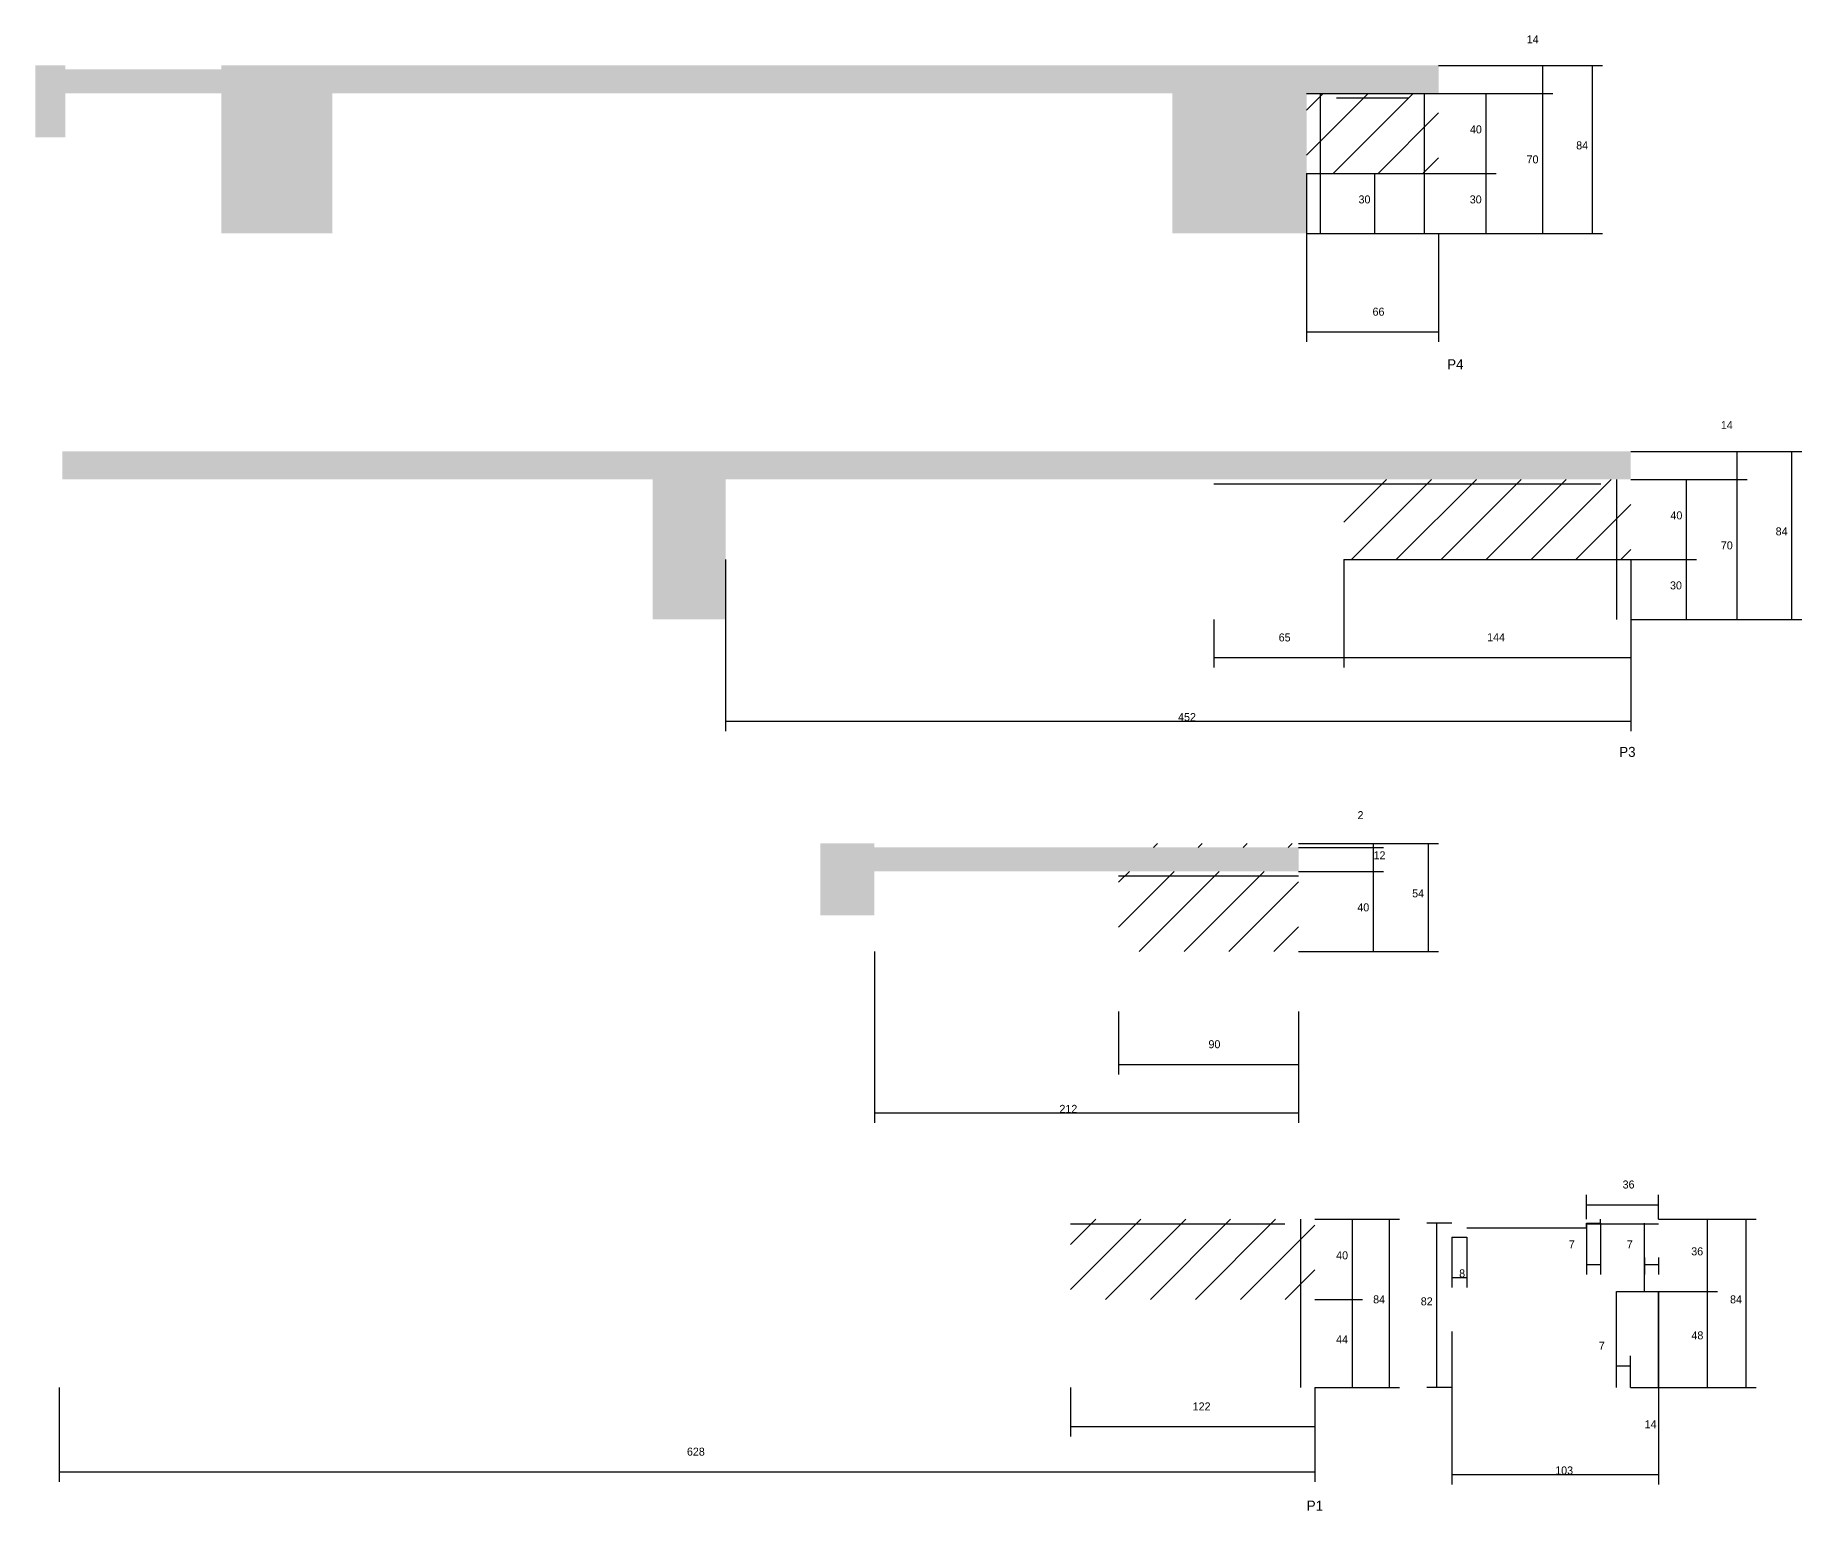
# Model space of a CAD drawing. Header units: metres. Extents: x 132652 to 134957, y 32610 to 34025.
# Drawn here: x 132652 to 133534, y 33288 to 34025 of the extents above; entities that cross this region are included whole.
import ezdxf

# ---------------------------------------------------------------- set-up
doc = ezdxf.new("R2010")
doc.units = ezdxf.units.M
for name, color, linetype in [('COTA', 241, 'Continuous'), ('Hachura', 253, 'Continuous'), ('NOMENCLATURA', 7, 'Continuous'), ('Painéis', 200, 'Continuous'), ('SARR_2.2x7', 40, 'Continuous')]:
    doc.layers.add(name, color=color, linetype=linetype)

msp = doc.modelspace()

# ---------------------------------------------------------------- hatches: boundary and pattern name
at = {"layer": 'COTA'}
h = msp.add_hatch(dxfattribs=at)
h.set_pattern_fill('AR-CONC', scale=0.03)
h.paths.add_polyline_path([(132744.6, 33926.2), (132800, 33926.2), (132800, 33996.2), (133220, 33996.2), (133220, 33926.2), (133287, 33926.2), (133287, 33996.2), (133353, 33996.2), (133353, 34010.2), (132744.6, 34010.2), (132744.6, 34008.2), (132666.6, 34008.2), (132666.6, 34010.2), (132651.6, 34010.2), (132651.6, 33974.2), (132666.6, 33974.2), (132666.6, 33996.2), (132744.6, 33996.2)])
h = msp.add_hatch(dxfattribs=at)
h.set_pattern_fill('AR-CONC', scale=0.03)
h.paths.add_polyline_path([(132996.6, 33803.3), (133449.1, 33803.3), (133449.1, 33817.3), (132665.1, 33817.3), (132665.1, 33803.3), (132960.1, 33803.3), (132960.1, 33733.3), (132996.6, 33733.3)])
h = msp.add_hatch(dxfattribs=at)
h.set_pattern_fill('AR-CONC', scale=0.03)
h.paths.add_polyline_path([(133071, 33607.4), (133283, 33607.4), (133283, 33619.4), (133071, 33619.4), (133071, 33621.4), (133044, 33621.4), (133044, 33585.4), (133071, 33585.4)])
at = {"layer": 'Hachura'}
h = msp.add_hatch(dxfattribs=at)
h.set_pattern_fill('ANSI31', scale=5)
h.paths.add_polyline_path([(133287, 33996.2), (133287, 33956.2), (133353, 33956.2), (133353, 33996.2)])
h = msp.add_hatch(dxfattribs=at)
h.set_pattern_fill('ANSI31', scale=5)
h.paths.add_polyline_path([(133305.6, 33803.3), (133305.6, 33763.3), (133449.1, 33763.3), (133449.1, 33803.3)])
h = msp.add_hatch(dxfattribs=at)
h.set_pattern_fill('ANSI31', scale=5)
h.paths.add_polyline_path([(133193, 33621.4), (133193, 33619.4), (133283, 33619.4), (133283, 33621.4)])
h = msp.add_hatch(dxfattribs=at)
h.set_pattern_fill('ANSI31', scale=5)
h.paths.add_polyline_path([(133283, 33567.4), (133283, 33607.4), (133193, 33607.4), (133193, 33567.4)])
h = msp.add_hatch(dxfattribs=at)
h.set_pattern_fill('ANSI31', scale=5)
h.paths.add_polyline_path([(133169.1, 33433.5), (133169.1, 33393.5), (133291.1, 33393.5), (133291.1, 33433.5)])

# ---------------------------------------------------------------- linework, layer by layer
at = {"layer": 'COTA'}
for p, q in [((133353, 34010.2), (133410.1, 34010.2)), ((133353, 34010.2), (133434.9, 34010.2)), ((133405.1, 33996.2), (133405.1, 34010.2)), ((133429.9, 33926.2), (133429.9, 34010.2)), ((133353, 33996.2), (133410.1, 33996.2)), ((133353, 33996.2), (133410.1, 33996.2)), ((133353, 33996.2), (133381.8, 33996.2)), ((133376.8, 33956.2), (133376.8, 33996.2)), ((133405.1, 33926.2), (133405.1, 33996.2)), ((133287, 33956.2), (133287, 33872)), ((133305.5, 33956.2), (133326.2, 33956.2)), ((133321.2, 33926.2), (133321.2, 33956.2)), ((133353, 33956.2), (133381.8, 33956.2)), ((133353, 33956.2), (133381.8, 33956.2)), ((133376.8, 33926.2), (133376.8, 33956.2)), ((133305.5, 33926.2), (133326.2, 33926.2)), ((133353, 33926.2), (133353, 33872)), ((133353, 33926.2), (133410.1, 33926.2)), ((133353, 33926.2), (133434.9, 33926.2)), ((133353, 33926.2), (133381.8, 33926.2)), ((133287, 33877), (133353, 33877)), ((133449.1, 33817.3), (133507.2, 33817.3)), ((133449.1, 33817.3), (133534.5, 33817.3)), ((133502.2, 33803.3), (133502.2, 33817.3)), ((133529.5, 33733.3), (133529.5, 33817.3)), ((133449.1, 33803.3), (133507.2, 33803.3)), ((133449.1, 33803.3), (133507.2, 33803.3)), ((133449.1, 33803.3), (133482, 33803.3)), ((133477, 33763.3), (133477, 33803.3)), ((133502.2, 33733.3), (133502.2, 33803.3)), ((132996.6, 33763.3), (132996.6, 33677.5)), ((133305.6, 33763.3), (133305.6, 33709.2)), ((133305.6, 33763.3), (133305.6, 33709.2)), ((133449.1, 33763.3), (133449.1, 33677.5)), ((133449.1, 33763.3), (133482, 33763.3)), ((133449.1, 33763.3), (133482, 33763.3)), ((133477, 33733.3), (133477, 33763.3)), ((133240.6, 33733.3), (133240.6, 33709.2)), ((133449.1, 33733.3), (133507.2, 33733.3)), ((133449.1, 33733.3), (133534.5, 33733.3)), ((133449.1, 33733.3), (133449.1, 33709.2)), ((133449.1, 33733.3), (133482, 33733.3)), ((133240.6, 33714.2), (133305.6, 33714.2)), ((133305.6, 33714.2), (133449.1, 33714.2)), ((132996.6, 33682.5), (133449.1, 33682.5)), ((133283, 33621.4), (133352.9, 33621.4)), ((133283, 33621.4), (133325.5, 33621.4)), ((133320.5, 33619.4), (133320.5, 33621.4)), ((133347.9, 33567.4), (133347.9, 33621.4)), ((133283, 33619.4), (133325.5, 33619.4)), ((133283, 33619.4), (133325.5, 33619.4)), ((133320.5, 33607.4), (133320.5, 33619.4)), ((133283, 33607.4), (133325.5, 33607.4)), ((133283, 33607.4), (133325.5, 33607.4)), ((133320.5, 33567.4), (133320.5, 33607.4)), ((133071, 33567.4), (133071, 33481.7)), ((133283, 33567.4), (133325.5, 33567.4)), ((133283, 33567.4), (133352.9, 33567.4)), ((133193, 33537.4), (133193, 33505.9)), ((133283, 33537.4), (133283, 33505.9)), ((133283, 33537.4), (133283, 33481.7)), ((133193, 33510.9), (133283, 33510.9)), ((133071, 33486.7), (133283, 33486.7)), ((133427, 33433.5), (133427, 33445.7)), ((133463, 33433.5), (133463, 33445.7)), ((133427, 33440.7), (133463, 33440.7)), ((133291.1, 33433.5), (133333.4, 33433.5)), ((133291.1, 33433.5), (133314.9, 33433.5)), ((133309.9, 33393.5), (133309.9, 33433.5)), ((133328.4, 33349.5), (133328.4, 33433.5)), ((133359.6, 33431.5), (133347.2, 33431.5)), ((133352.2, 33349.5), (133352.2, 33431.5)), ((133427, 33431.5), (133427, 33405.9)), ((133434, 33431.5), (133434, 33405.9)), ((133463, 33433.5), (133492.5, 33433.5)), ((133463, 33433.5), (133511.8, 33433.5)), ((133487.5, 33397.5), (133487.5, 33433.5)), ((133506.8, 33349.5), (133506.8, 33433.5)), ((133359.6, 33424.5), (133359.6, 33399.5)), ((133367.1, 33424.5), (133367.1, 33399.5)), ((133427, 33410.9), (133434, 33410.9)), ((133456, 33414.5), (133456, 33405.9)), ((133456, 33410.9), (133463, 33410.9)), ((133463, 33414.5), (133463, 33405.9)), ((133359.6, 33404.5), (133367.1, 33404.5)), ((133291.1, 33393.5), (133314.9, 33393.5)), ((133291.1, 33393.5), (133314.9, 33393.5)), ((133309.9, 33349.5), (133309.9, 33393.5)), ((133449, 33397.5), (133492.5, 33397.5)), ((133463, 33397.5), (133463, 33301)), ((133463, 33397.5), (133492.5, 33397.5)), ((133463, 33349.5), (133463, 33397.5)), ((133463, 33397.5), (133468, 33397.5)), ((133487.5, 33349.5), (133487.5, 33397.5)), ((133359.6, 33377.5), (133359.6, 33301)), ((133442, 33349.5), (133442, 33365.2)), ((133449, 33349.5), (133449, 33365.2)), ((133442, 33360.2), (133449, 33360.2)), ((132663.5, 33349.5), (132663.5, 33302.3)), ((133169.1, 33349.5), (133169.1, 33324.9)), ((133291.1, 33349.5), (133291.1, 33302.3)), ((133291.1, 33349.5), (133291.1, 33324.9)), ((133291.1, 33349.5), (133333.4, 33349.5)), ((133291.1, 33349.5), (133314.9, 33349.5)), ((133359.6, 33349.5), (133347.2, 33349.5)), ((133449, 33349.5), (133468, 33349.5)), ((133449, 33349.5), (133492.5, 33349.5)), ((133449, 33349.5), (133511.8, 33349.5)), ((133169.1, 33329.9), (133291.1, 33329.9)), ((132663.5, 33307.3), (133291.1, 33307.3)), ((133359.6, 33306), (133463, 33306))]:
    msp.add_line(p, q, dxfattribs=at)
at = {"layer": 'Painéis'}
for p, q in [((133287, 33996.2), (133353, 33996.2)), ((133287, 33956.2), (133353, 33956.2)), ((133287, 33926.2), (133353, 33926.2)), ((133305.6, 33763.3), (133449.1, 33763.3))]:
    msp.add_line(p, q, dxfattribs=at)
at = {"layer": 'SARR_2.2x7'}
for p, q in [((133294, 33956.2), (133294, 33996.2)), ((133302, 33994), (133338, 33994)), ((133346, 33956.2), (133346, 33996.2)), ((133294, 33926.2), (133294, 33956.2)), ((133346, 33926.2), (133346, 33956.2)), ((133240.6, 33801.1), (133305.6, 33801.1)), ((133305.6, 33801.1), (133434.1, 33801.1)), ((133442.1, 33763.3), (133442.1, 33803.3)), ((133442.1, 33733.3), (133442.1, 33763.3)), ((133193, 33605.2), (133283, 33605.2)), ((133169.1, 33431.3), (133276.1, 33431.3)), ((133284.1, 33393.5), (133284.1, 33433.5)), ((133367.1, 33429.3), (133427, 33429.3)), ((133427, 33429.3), (133427, 33431.5)), ((133427, 33431.5), (133434, 33431.5)), ((133427, 33431.3), (133463, 33431.3)), ((133434, 33431.5), (133434, 33433.5)), ((133456, 33397.5), (133456, 33431.5)), ((133359.6, 33424.5), (133367.1, 33424.5)), ((133284.1, 33349.5), (133284.1, 33393.5)), ((133442, 33349.5), (133442, 33397.5)), ((133442, 33397.5), (133449, 33397.5))]:
    msp.add_line(p, q, dxfattribs=at)

# ---------------------------------------------------------------- texts
at = {"layer": 'COTA'}
for s, p in [('14', (133397.1, 34021.2)), ('40', (133368.7, 33976.2)), ('70', (133397, 33961.2)), ('84', (133421.8, 33968.2)), ('30', (133313, 33941.2)), ('30', (133368.6, 33941.2)), ('66', (133320, 33885.1)), ('14', (133494.1, 33828.4)), ('40', (133468.9, 33783.3)), ('70', (133494.1, 33768.3)), ('84', (133521.5, 33775.3)), ('30', (133468.7, 33748.3)), ('65', (133273.1, 33722.3)), ('144', (133377.3, 33722.4)), ('452', (133222.8, 33682.5)), ('2', (133312.5, 33633.5)), ('12', (133320.5, 33613.4)), ('54', (133339.8, 33594.4)), ('40', (133312.4, 33587.4)), ('90', (133238, 33519)), ('212', (133163.5, 33486.7)), ('36', (133445, 33448.9)), ('7', (133418.1, 33419)), ('7', (133447.1, 33419)), ('36', (133479.3, 33415.5)), ('40', (133301.8, 33413.5)), ('8', (133363.3, 33404.5)), ('84', (133320.3, 33391.5)), ('82', (133344.1, 33390.5)), ('84', (133498.7, 33391.5)), ('44', (133301.8, 33371.5)), ('48', (133479.4, 33373.5)), ('7', (133433.1, 33368.3)), ('122', (133230.1, 33338)), ('14', (133456, 33329.1)), ('628', (132977.3, 33315.4)), ('103', (133411.3, 33306))]:
    msp.add_text(s, height=4, dxfattribs=at).set_placement(p)
at = {"layer": 'NOMENCLATURA'}
for s, p in [('P4', (133357.3, 33858.3)), ('P3', (133443.3, 33664.6)), ('P1', (133287.1, 33287.9))]:
    msp.add_text(s, height=5, dxfattribs=at).set_placement(p)

doc.saveas('drawing.dxf')
